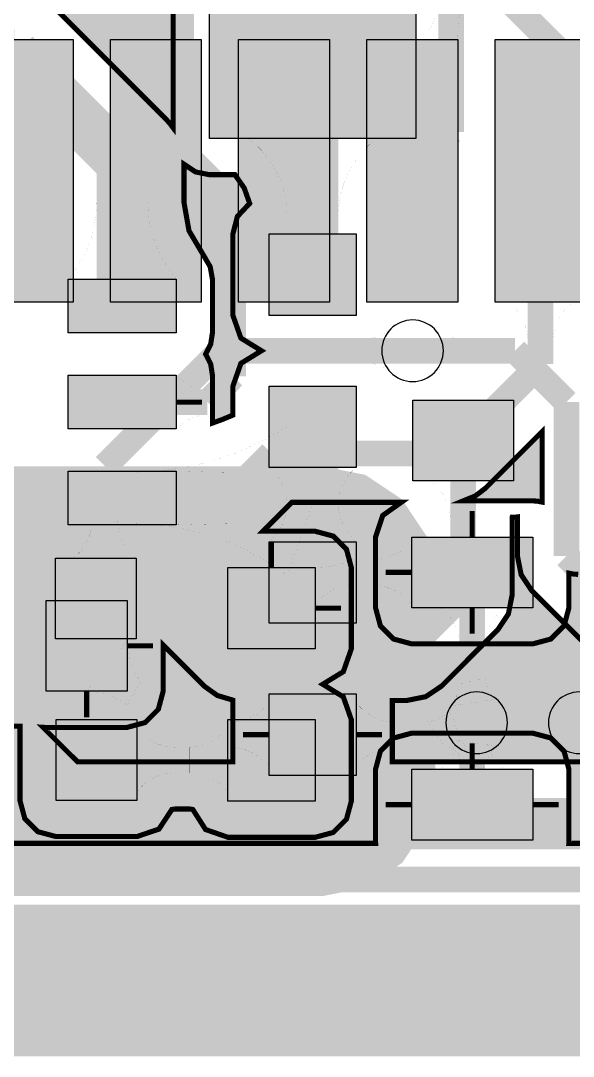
# Model space of a CAD drawing. Header units: millimetres. Extents: x -6.2 to 63.2, y -57.2 to 6.6.
# Drawn here: x 17.58 to 23.06, y -31.75 to -21.5 of the extents above; entities that cross this region are included whole.
import ezdxf

# ---------------------------------------------------------------- set-up
doc = ezdxf.new("R2010")
doc.units = ezdxf.units.MM
doc.header["$MEASUREMENT"] = 0
for name, color, linetype, true_color in [('3D-Shell-Outline-Layer', 7, 'Continuous', 0x66ff99), ('3D-Shell-Top-Layer', 7, 'Continuous', 0xffccff), ('Board-Outline-Layer', 7, 'Continuous', 0xff00ff), ('Bottom-Layer', 7, 'Continuous', 0x0000ff), ('Multi-Layer', 7, 'Continuous', 0xc0c0c0), ('Top-Layer', 7, 'Continuous', 0xff0000)]:
    doc.layers.add(name, color=color, linetype=linetype, true_color=true_color)

msp = doc.modelspace()

# ---------------------------------------------------------------- hatches: boundary and pattern name
at = {"layer": '3D-Shell-Top-Layer'}
for points in [[(9.561, -29.037), (9.561, -27.037), (9.637, -26.654), (9.854, -26.329), (10.178, -26.113), (10.561, -26.037), (20.561, -26.037), (20.944, -26.113), (21.268, -26.329), (21.485, -26.654), (21.561, -27.037), (21.561, -29.037), (21.485, -29.419), (21.268, -29.744), (20.944, -29.96), (20.561, -30.037), (10.561, -30.037), (10.178, -29.96), (9.854, -29.744), (9.637, -29.419)], [(10.42, -28.946), (10.42, -27.127), (10.486, -26.877), (10.67, -26.694), (10.92, -26.627), (20.202, -26.627), (20.452, -26.694), (20.635, -26.877), (20.702, -27.127), (20.702, -28.946), (20.635, -29.196), (20.452, -29.379), (20.202, -29.446), (10.92, -29.446), (10.67, -29.379), (10.486, -29.196)]]:
    msp.add_hatch(color=256, dxfattribs=at).paths.add_polyline_path(points)
at = {"layer": 'Bottom-Layer'}
for points in [[(17.949, -21.402), (17.751, -21.269), (17.517, -21.223), (17.367, -21.189), (17.246, -21.095), (17.246, -21.025), (17.198, -20.846), (17.067, -20.714), (16.888, -20.666), (16.226, -20.666), (16.6, -20.292), (16.683, -20.254), (16.772, -20.241), (17.159, -20.241), (17.338, -20.193), (17.469, -20.062), (17.517, -19.883), (17.517, -19.019), (17.469, -18.84), (17.338, -18.709), (17.159, -18.661), (16.352, -18.661), (16.127, -18.74), (16.002, -18.943), (15.989, -18.897), (15.969, -18.852), (16.038, -18.745), (16.118, -18.646), (18.366, -18.646), (18.146, -18.766), (18.058, -19.001), (18.058, -19.901), (18.106, -20.08), (18.237, -20.211), (18.417, -20.259), (19.217, -20.259), (19.387, -20.216), (19.517, -20.096), (19.585, -20.174), (19.672, -20.229), (19.812, -20.426), (19.861, -20.663), (19.861, -20.685), (19.45, -20.685), (19.271, -20.733), (19.14, -20.864), (19.092, -21.043), (19.092, -22.559), (19.057, -22.513), (19.019, -22.471)], [(21.496, -21.043), (21.496, -22.663), (19.45, -22.663), (19.45, -21.043)], [(19.45, -23.022), (19.703, -23.022), (19.795, -23.154), (19.849, -23.306), (19.727, -23.436), (19.683, -23.608), (19.683, -24.415), (19.762, -24.64), (19.966, -24.765), (19.762, -24.89), (19.683, -25.115), (19.683, -25.402), (19.582, -25.444), (19.48, -25.481), (19.48, -25.007), (19.463, -24.897), (19.413, -24.798), (19.463, -24.699), (19.48, -24.589), (19.48, -24.057), (19.458, -23.933), (19.394, -23.824), (19.248, -23.577), (19.198, -23.295), (19.198, -22.918), (19.314, -22.995)], [(20.905, -24.415), (20.041, -24.415), (20.041, -23.608), (20.905, -23.608)], [(18.05, -24.057), (19.122, -24.057), (19.122, -24.589), (18.05, -24.589)], [(18.05, -25.007), (19.122, -25.007), (19.122, -25.539), (18.05, -25.539)], [(20.905, -25.922), (20.041, -25.922), (20.041, -25.115), (20.905, -25.115)], [(22.464, -25.254), (22.464, -26.054), (21.464, -26.054), (21.464, -25.254)], [(18.05, -25.957), (19.122, -25.957), (19.122, -26.489), (18.05, -26.489)], [(22.451, -26.412), (22.464, -26.412), (22.483, -26.412), (22.502, -26.41), (22.502, -26.797), (22.539, -26.983), (22.644, -27.14), (23.152, -27.648), (23.273, -27.736), (23.415, -27.783), (23.349, -28.18), (23.483, -28.559), (23.782, -28.826), (23.774, -28.834), (21.263, -28.834), (21.263, -28.227), (21.407, -28.227), (21.593, -28.19), (21.75, -28.085), (22.307, -27.528), (22.412, -27.371), (22.449, -27.185), (22.449, -26.435), (22.45, -26.424)], [(20.905, -27.463), (20.041, -27.463), (20.041, -26.656), (20.905, -26.656)], [(18.634, -27.236), (18.634, -28.136), (17.834, -28.136), (17.834, -27.236)], [(17.834, -28.494), (18.634, -28.494), (18.813, -28.446), (18.944, -28.315), (18.992, -28.136), (18.992, -27.679), (19.398, -28.085), (19.529, -28.178), (19.683, -28.224), (19.683, -28.834), (18.143, -28.834), (17.801, -28.493), (17.818, -28.494)], [(20.905, -28.97), (20.041, -28.97), (20.041, -28.163), (20.905, -28.163)]]:
    msp.add_hatch(color=256, dxfattribs=at).paths.add_polyline_path(points)
at = {"layer": 'Top-Layer'}
for points in [[(21.097, -29.642), (12.936, -29.642), (12.952, -29.627), (13.034, -29.588), (13.124, -29.575), (13.412, -29.575), (13.591, -29.527), (13.722, -29.396), (13.77, -29.217), (13.77, -28.481), (13.957, -28.481), (13.957, -29.224), (14.005, -29.403), (14.136, -29.534), (14.315, -29.582), (15.179, -29.582), (15.399, -29.506), (15.526, -29.31), (15.543, -29.307), (15.56, -29.306), (15.718, -29.306), (15.736, -29.307), (15.753, -29.311), (15.881, -29.502), (16.099, -29.575), (16.899, -29.575), (17.078, -29.527), (17.209, -29.396), (17.257, -29.217), (17.257, -28.481), (17.573, -28.481), (17.573, -29.217), (17.621, -29.396), (17.752, -29.527), (17.931, -29.575), (18.731, -29.575), (18.95, -29.501), (19.078, -29.307), (19.095, -29.304), (19.112, -29.302), (19.253, -29.302), (19.27, -29.303), (19.286, -29.307), (19.412, -29.505), (19.634, -29.582), (20.498, -29.582), (20.677, -29.534), (20.808, -29.403), (20.856, -29.224), (20.856, -28.417), (20.777, -28.192), (20.573, -28.067), (20.777, -27.942), (20.856, -27.717), (20.856, -26.91), (20.808, -26.731), (20.677, -26.6), (20.498, -26.552), (19.981, -26.552), (20.267, -26.266), (21.35, -26.266), (21.167, -26.396), (21.096, -26.609), (21.096, -27.309), (21.144, -27.488), (21.275, -27.619), (21.454, -27.667), (22.654, -27.667), (22.833, -27.619), (22.964, -27.488), (23.012, -27.309), (23.012, -26.967), (23.058, -26.976), (23.104, -26.979), (23.193, -26.979), (23.25, -27.037), (23.449, -27.17), (23.683, -27.216), (23.89, -27.216), (23.941, -27.218), (23.982, -27.222), (24.049, -27.232), (24.349, -27.261), (24.63, -27.155), (24.836, -26.935), (24.924, -26.647), (24.874, -26.35), (24.699, -26.105), (24.433, -25.963), (24.132, -25.954), (24.094, -25.923), (24.062, -25.886), (24.062, -25.097), (24.014, -24.918), (23.883, -24.787), (23.704, -24.739), (23.215, -24.739), (23.215, -24.665), (23.216, -24.653), (23.218, -24.64), (23.364, -24.591), (23.477, -24.485), (23.513, -24.49), (23.55, -24.492), (24.45, -24.492), (24.629, -24.444), (24.76, -24.313), (24.808, -24.134), (24.808, -21.834), (24.807, -21.808), (24.804, -21.782), (26.8, -21.782), (26.979, -21.734), (27.11, -21.603), (27.158, -21.424), (27.158, -20.524), (27.145, -20.428), (27.107, -20.339), (27.145, -20.25), (27.158, -20.154), (27.158, -19.254), (27.145, -19.158), (27.107, -19.069), (27.145, -18.98), (27.158, -18.884), (27.158, -18.803), (27.404, -18.929), (27.679, -18.943), (27.936, -18.845), (28.131, -18.65), (28.22, -18.754), (28.341, -18.818), (28.197, -19.181), (28.219, -19.57), (28.403, -19.914), (28.713, -20.149), (29.094, -20.233), (29.994, -20.233), (30.386, -20.144), (30.701, -19.895), (30.878, -19.534), (30.881, -19.132), (30.711, -18.768), (30.401, -18.513), (30.668, -18.26), (30.772, -17.906), (30.685, -17.548), (30.429, -17.283), (30.841, -16.871), (30.952, -16.705), (30.991, -16.51), (30.991, -13.455), (30.952, -13.259), (30.841, -13.094), (30.451, -12.703), (30.694, -12.434), (30.772, -12.081), (30.665, -11.735), (30.401, -11.487), (30.711, -11.232), (30.881, -10.868), (30.878, -10.466), (30.701, -10.105), (30.386, -9.856), (29.994, -9.767), (29.71, -9.767), (29.948, -9.459), (30.066, -9.089), (30.051, -8.7), (29.903, -8.341), (29.648, -8.058), (29.312, -7.877), (28.935, -7.819), (29.271, -7.483), (29.287, -7.469), (29.656, -7.273), (29.928, -6.956), (30.064, -6.562), (30.047, -6.144), (29.878, -5.763), (29.581, -5.469), (31.149, -5.469), (31.16, -5.47), (31.171, -5.471), (31.171, -5.749), (31.219, -5.929), (31.351, -6.06), (31.53, -6.108), (31.615, -6.108), (31.613, -6.426), (31.76, -6.709), (32.022, -6.891), (32.338, -6.929), (32.636, -6.816), (32.847, -6.577), (33.085, -6.793), (33.395, -6.882), (33.712, -6.824), (33.97, -6.631), (34.117, -6.344), (34.121, -6.022), (33.982, -5.731), (33.729, -5.533), (34.642, -5.533), (34.642, -8.516), (33.729, -8.516), (33.973, -8.329), (34.114, -8.056), (34.127, -7.75), (34.008, -7.466), (33.781, -7.26), (33.488, -7.169), (33.184, -7.21), (32.926, -7.377), (32.762, -7.637), (32.725, -7.941), (31.53, -7.941), (31.408, -7.962), (31.302, -8.023), (31.319, -7.683), (31.166, -7.378), (30.881, -7.19), (30.541, -7.169), (30.235, -7.32), (30.044, -7.602), (30.019, -7.942), (30.166, -8.25), (30.185, -8.274), (30.185, -8.446), (30.222, -8.631), (30.328, -8.789), (30.518, -8.979), (30.675, -9.084), (30.861, -9.121), (31.149, -9.121), (31.161, -9.122), (31.172, -9.124), (31.285, -9.361), (31.53, -9.458), (32.93, -9.458), (33.021, -9.446), (33.106, -9.411), (33.106, -9.674), (33.11, -9.724), (33.12, -9.773), (32.795, -9.97), (32.572, -10.278), (32.486, -10.649), (32.552, -11.023), (32.757, -11.343), (33.071, -11.558), (33.444, -11.633), (34.044, -11.633), (34.361, -11.579), (34.642, -11.424), (34.642, -18.576), (34.361, -18.421), (34.044, -18.367), (33.444, -18.367), (33.071, -18.442), (32.757, -18.657), (32.552, -18.977), (32.486, -19.351), (32.572, -19.722), (32.795, -20.03), (33.12, -20.227), (33.11, -20.276), (33.106, -20.326), (33.106, -20.589), (33.021, -20.555), (32.93, -20.543), (31.53, -20.543), (31.351, -20.591), (31.219, -20.722), (31.171, -20.901), (31.171, -21.701), (31.219, -21.88), (31.351, -22.011), (31.53, -22.059), (31.615, -22.059), (31.613, -22.378), (31.76, -22.66), (32.022, -22.842), (32.338, -22.881), (32.636, -22.767), (32.847, -22.528), (33.085, -22.745), (33.395, -22.833), (33.712, -22.775), (33.97, -22.583), (34.117, -22.296), (34.121, -21.974), (33.982, -21.683), (33.729, -21.484), (34.642, -21.484), (34.642, -24.468), (33.729, -24.468), (33.973, -24.28), (34.114, -24.008), (34.127, -23.701), (34.008, -23.418), (33.781, -23.211), (33.488, -23.12), (33.184, -23.162), (32.926, -23.328), (32.762, -23.588), (32.725, -23.893), (31.53, -23.893), (31.408, -23.914), (31.302, -23.975), (31.319, -23.634), (31.166, -23.33), (30.881, -23.142), (30.541, -23.12), (30.235, -23.271), (30.044, -23.554), (30.019, -23.894), (30.166, -24.201), (30.185, -24.225), (30.185, -24.321), (30.222, -24.506), (30.328, -24.664), (30.658, -24.994), (30.815, -25.099), (31.001, -25.136), (31.149, -25.136), (31.166, -25.137), (31.183, -25.141), (31.311, -25.334), (31.53, -25.409), (32.93, -25.409), (33.021, -25.397), (33.106, -25.362), (33.106, -25.626), (33.154, -25.805), (33.285, -25.936), (33.465, -25.984), (34.642, -25.984), (34.642, -28), (34.562, -28.507), (34.328, -28.965), (33.965, -29.328), (33.507, -29.562), (33, -29.642), (30.211, -29.642), (30.212, -29.625), (30.212, -29.609), (30.212, -28.909), (30.164, -28.73), (30.033, -28.599), (29.854, -28.551), (28.654, -28.551), (28.475, -28.599), (28.344, -28.73), (28.296, -28.909), (28.296, -29.609), (28.296, -29.625), (28.297, -29.642), (23.011, -29.642), (23.012, -29.625), (23.012, -29.609), (23.012, -28.909), (22.964, -28.73), (22.833, -28.599), (22.654, -28.551), (21.454, -28.551), (21.275, -28.599), (21.144, -28.73), (21.096, -28.909), (21.096, -29.609), (21.096, -29.625)], [(17.2, -21.684), (18.1, -21.684), (18.1, -24.284), (17.2, -24.284)], [(18.47, -21.684), (19.37, -21.684), (19.37, -24.284), (18.47, -24.284)], [(19.74, -21.684), (20.64, -21.684), (20.64, -24.284), (19.74, -24.284)], [(21.01, -21.684), (21.91, -21.684), (21.91, -24.284), (21.01, -24.284)], [(22.28, -21.684), (23.18, -21.684), (23.18, -24.284), (22.28, -24.284)], [(22.746, -25.565), (22.746, -26.263), (22.7, -26.254), (22.654, -26.251), (21.965, -26.251), (22.085, -26.202), (22.187, -26.124)], [(22.654, -26.609), (22.654, -27.309), (21.454, -27.309), (21.454, -26.609)], [(18.725, -26.818), (18.725, -27.618), (17.925, -27.618), (17.925, -26.818)], [(19.634, -26.91), (20.498, -26.91), (20.498, -27.717), (19.634, -27.717)], [(18.731, -28.417), (18.731, -29.217), (17.931, -29.217), (17.931, -28.417)], [(19.634, -28.417), (20.498, -28.417), (20.498, -29.224), (19.634, -29.224)], [(22.654, -28.909), (22.654, -29.609), (21.454, -29.609), (21.454, -28.909)]]:
    msp.add_hatch(color=256, dxfattribs=at).paths.add_polyline_path(points)

# ---------------------------------------------------------------- linework, layer by layer
at = {"layer": '3D-Shell-Outline-Layer', "const_width": 1.5}
msp.add_lwpolyline([(-1, -29), (-1, -1, -0.414), (1, 1), (34, 1, -0.414), (36, -1), (36, -29, -0.414), (34, -31), (1, -31, -0.414)], format="xyb", close=True, dxfattribs=at)
at = {"layer": '3D-Shell-Top-Layer', "const_width": 0.254}
for points in [[(9.561, -29.037), (9.561, -27.037), (9.637, -26.654), (9.854, -26.329), (10.178, -26.113), (10.561, -26.037), (20.561, -26.037), (20.944, -26.113), (21.268, -26.329), (21.485, -26.654), (21.561, -27.037), (21.561, -29.037), (21.485, -29.419), (21.268, -29.744), (20.944, -29.96), (20.561, -30.037), (10.561, -30.037), (10.178, -29.96), (9.854, -29.744), (9.637, -29.419)], [(10.42, -28.946), (10.42, -27.127), (10.486, -26.877), (10.67, -26.694), (10.92, -26.627), (20.202, -26.627), (20.452, -26.694), (20.635, -26.877), (20.702, -27.127), (20.702, -28.946), (20.635, -29.196), (20.452, -29.379), (20.202, -29.446), (10.92, -29.446), (10.67, -29.379), (10.486, -29.196)]]:
    msp.add_lwpolyline(points, close=True, dxfattribs=at)
at = {"layer": 'Board-Outline-Layer', "const_width": 0.254}
msp.add_lwpolyline([(0, -28), (0, -2, -0.414), (2, 0), (33, 0, -0.414), (35, -2), (35, -28, -0.414), (33, -30), (2, -30, -0.414)], format="xyb", close=True, dxfattribs=at)
at = {"layer": 'Bottom-Layer'}
for points, const_width in [([(20.473, -21.853), (20.473, -19.707)], 0.508), ([(23.6, -22.479), (21.695, -20.574)], 0.254), ([(19.092, -21.043), (19.092, -22.559), (19.057, -22.513), (19.019, -22.471), (17.949, -21.402)], 0.0508), ([(19.171, -22.779), (19.171, -21.33)], 0.254), ([(17.517, -21.835), (15.865, -21.835)], 0.508), ([(18.586, -22.904), (17.517, -21.835)], 0.508), ([(20.473, -24.012), (20.473, -21.853)], 0.508), ([(18.586, -24.323), (18.586, -22.904)], 0.508), ([(19.685, -23.293), (19.171, -22.779)], 0.254), ([(19.685, -25.019), (19.685, -23.293)], 0.254), ([(21.463, -24.765), (22.479, -24.765)], 0.254), ([(22.479, -24.765), (22.987, -25.273)], 0.254), ([(19.431, -25.273), (19.685, -25.019)], 0.254), ([(18.586, -25.273), (19.431, -25.273)], 0.254), ([(22.987, -25.273), (22.987, -26.797)], 0.254), ([(19.119, -25.273), (19.378, -25.273)], 0.0508), ([(20.473, -25.518), (20.473, -26.279)], 0.508), ([(21.964, -27.185), (21.964, -25.654)], 0.254), ([(18.586, -26.223), (20.417, -26.223)], 0.508), ([(20.417, -26.223), (20.473, -26.279)], 0.508), ([(20.473, -26.279), (20.473, -27.06)], 0.508), ([(17.399, -26.416), (17.907, -26.924)], 0.254), ([(22.987, -26.797), (23.495, -27.305)], 0.254), ([(17.907, -26.924), (18.923, -26.924)], 0.254), ([(18.923, -26.924), (19.741, -27.742)], 0.254), ([(21.407, -27.742), (21.964, -27.185)], 0.254), ([(18.234, -27.686), (19.114, -28.566)], 0.254), ([(18.632, -27.686), (18.891, -27.686)], 0.0508), ([(19.741, -27.742), (21.407, -27.742)], 0.254), ([(17.889, -29.446), (16.834, -28.391)], 0.508), ([(18.234, -28.134), (18.234, -28.393)], 0.0508), ([(22.098, -28.448), (21.98, -28.566)], 0.254), ([(19.114, -28.566), (20.473, -28.566)], 0.254), ([(21.98, -28.566), (20.473, -28.566)], 0.254), ([(20.043, -28.566), (19.784, -28.566)], 0.0508), ([(20.902, -28.566), (21.161, -28.566)], 0.0508), ([(24.028, -29.446), (17.889, -29.446)], 0.508)]:
    msp.add_lwpolyline(points, dxfattribs=dict(at, const_width=const_width))
for points in [[(21.496, -21.043), (21.496, -22.663), (19.45, -22.663), (19.45, -21.043)], [(20.905, -24.415), (20.041, -24.415), (20.041, -23.608), (20.905, -23.608)], [(18.05, -24.057), (19.122, -24.057), (19.122, -24.589), (18.05, -24.589)], [(18.05, -25.007), (19.122, -25.007), (19.122, -25.539), (18.05, -25.539)], [(20.905, -25.922), (20.041, -25.922), (20.041, -25.115), (20.905, -25.115)], [(22.464, -25.254), (22.464, -26.054), (21.464, -26.054), (21.464, -25.254)], [(18.05, -25.957), (19.122, -25.957), (19.122, -26.489), (18.05, -26.489)], [(20.905, -27.463), (20.041, -27.463), (20.041, -26.656), (20.905, -26.656)], [(18.634, -27.236), (18.634, -28.136), (17.834, -28.136), (17.834, -27.236)], [(20.905, -28.97), (20.041, -28.97), (20.041, -28.163), (20.905, -28.163)]]:
    msp.add_lwpolyline(points, close=True, dxfattribs=at)
at = {"layer": 'Bottom-Layer', "const_width": 0.000254}
for points in [[(20.727, -23.425), (20.219, -23.425, 0.236), (19.838, -22.663), (21.108, -22.663, 0.236)], [(18.332, -23.295), (18.84, -23.295, 0.179), (19.122, -24.057), (18.05, -24.057, 0.179)], [(19.431, -25.146), (19.431, -25.4, 0.214), (19.122, -25.539), (19.122, -25.007, 0.214)], [(18.695, -26.477, -0.162), (20.219, -26.985), (20.473, -26.279), (20.219, -25.518, -0.145), (18.695, -25.969)], [(20.727, -26.279), (20.219, -26.279, 0.235), (20.041, -25.922), (20.905, -25.922, 0.235)], [(19.884, -25.969), (19.884, -26.477, 0.008), (19.122, -26.489), (19.122, -25.957, 0.008)], [(22.091, -26.435), (21.837, -26.435, 0.236), (21.647, -26.054), (22.282, -26.054, 0.236)], [(20.219, -26.279), (20.727, -26.279, 0.224), (20.905, -26.656), (20.041, -26.656, 0.224)], [(18.769, -28.041), (18.639, -28.271, 0.162), (18.235, -28.136), (18.634, -27.637, 0.162)], [(19.66, -28.693), (19.66, -28.439, 0.236), (20.041, -28.249), (20.041, -28.884, 0.236)], [(21.286, -28.439), (21.286, -28.693, 0.236), (20.905, -28.884), (20.905, -28.249, 0.236)]]:
    msp.add_lwpolyline(points, format="xyb", close=True, dxfattribs=at)
at = {"layer": 'Bottom-Layer'}
for points, const_width in [([(19.45, -23.022), (19.703, -23.022), (19.795, -23.154), (19.849, -23.306), (19.727, -23.436), (19.683, -23.608), (19.683, -24.415), (19.762, -24.64), (19.966, -24.765), (19.762, -24.89), (19.683, -25.115), (19.683, -25.402), (19.582, -25.444), (19.48, -25.481), (19.48, -25.007), (19.463, -24.897), (19.413, -24.798), (19.463, -24.699), (19.48, -24.589), (19.48, -24.057), (19.458, -23.933), (19.394, -23.824), (19.248, -23.577), (19.198, -23.295), (19.198, -22.918), (19.314, -22.995)], 0.0508), ([(21.878, -24.638), (21.878, -24.892), (21.849, -24.894), (21.821, -24.901), (21.764, -24.924), (21.712, -24.956), (21.665, -24.994), (21.665, -24.536), (21.712, -24.574), (21.764, -24.606), (21.821, -24.629), (21.849, -24.636)], 0.000254), ([(22.451, -26.412), (22.464, -26.412), (22.483, -26.412), (22.502, -26.41), (22.502, -26.797), (22.539, -26.983), (22.644, -27.14), (23.152, -27.648), (23.273, -27.736), (23.415, -27.783), (23.349, -28.18), (23.483, -28.559), (23.782, -28.826), (23.774, -28.834), (21.263, -28.834), (21.263, -28.227), (21.407, -28.227), (21.593, -28.19), (21.75, -28.085), (22.307, -27.528), (22.412, -27.371), (22.449, -27.185), (22.449, -26.435), (22.45, -26.424)], 0.0508), ([(17.834, -28.494), (18.634, -28.494), (18.813, -28.446), (18.944, -28.315), (18.992, -28.136), (18.992, -27.679), (19.398, -28.085), (19.529, -28.178), (19.683, -28.224), (19.683, -28.834), (18.143, -28.834), (17.801, -28.493), (17.818, -28.494)], 0.0508), ([(21.787, -28.693), (21.61, -28.439), (21.64, -28.437), (21.671, -28.43), (21.733, -28.403), (21.761, -28.385), (21.787, -28.364), (21.808, -28.341), (21.823, -28.316), (22.001, -28.737), (21.895, -28.707), (21.841, -28.697)], 0.000254)]:
    msp.add_lwpolyline(points, close=True, dxfattribs=dict(at, const_width=const_width))
at = {"layer": 'Multi-Layer'}
for points in [[(21.158, -24.765, 1), (21.768, -24.765), (21.768, -24.765, 1), (21.158, -24.765)], [(21.793, -28.448, 1), (22.403, -28.448), (22.403, -28.448, 1), (21.793, -28.448)], [(22.809, -28.448, 1), (23.419, -28.448), (23.419, -28.448, 1), (22.809, -28.448)]]:
    msp.add_lwpolyline(points, format="xyb", dxfattribs=at)
at = {"layer": 'Top-Layer'}
for points, const_width in [([(21.844, -20.193), (21.844, -22.6)], 0.254), ([(21.844, -22.6), (21.46, -22.984)], 0.254), ([(22.73, -24.895), (22.73, -22.984)], 0.254), ([(18.415, -25.908), (19.558, -24.765)], 0.254), ([(19.558, -24.765), (21.463, -24.765)], 0.254), ([(21.844, -25.781), (22.73, -24.895)], 0.254), ([(19.304, -26.543), (20.066, -25.781)], 0.254), ([(20.066, -25.781), (21.844, -25.781)], 0.254), ([(18.415, -27.128), (18.415, -25.908)], 0.254), ([(17.257, -28.481), (17.573, -28.481), (17.573, -29.217), (17.621, -29.396), (17.752, -29.527), (17.931, -29.575), (18.731, -29.575), (18.95, -29.501), (19.078, -29.307), (19.095, -29.304), (19.112, -29.302), (19.253, -29.302), (19.27, -29.303), (19.286, -29.307), (19.412, -29.505), (19.634, -29.582), (20.498, -29.582), (20.677, -29.534), (20.808, -29.403), (20.856, -29.224), (20.856, -28.417), (20.777, -28.192), (20.573, -28.067), (20.777, -27.942), (20.856, -27.717), (20.856, -26.91), (20.808, -26.731), (20.677, -26.6), (20.498, -26.552), (19.981, -26.552), (20.267, -26.266), (21.35, -26.266), (21.167, -26.396), (21.096, -26.609), (21.096, -27.309), (21.144, -27.488), (21.275, -27.619), (21.454, -27.667), (22.654, -27.667), (22.833, -27.619), (22.964, -27.488), (23.012, -27.309), (23.012, -26.967), (23.058, -26.976), (23.104, -26.979)], 0.0508), ([(22.054, -26.612), (22.054, -26.352)], 0.0508), ([(19.304, -27.686), (19.304, -26.543)], 0.254), ([(20.066, -26.913), (20.066, -26.654)], 0.0508), ([(20.066, -27.314), (20.421, -26.959)], 0.254), ([(20.421, -26.959), (22.054, -26.959)], 0.254), ([(22.054, -26.959), (22.054, -29.259)], 0.254), ([(21.457, -26.959), (21.198, -26.959)], 0.0508), ([(18.325, -27.218), (18.415, -27.128)], 0.254), ([(20.496, -27.314), (20.755, -27.314)], 0.0508), ([(22.054, -27.306), (22.054, -27.566)], 0.0508), ([(18.994, -27.996), (19.304, -27.686)], 0.254), ([(9.835, -27.996), (18.994, -27.996)], 0.254), ([(28.297, -29.642), (23.011, -29.642), (23.012, -29.625), (23.012, -29.609), (23.012, -28.909), (22.964, -28.73), (22.833, -28.599), (22.654, -28.551), (21.454, -28.551), (21.275, -28.599), (21.144, -28.73), (21.096, -28.909), (21.096, -29.609), (21.096, -29.625), (21.097, -29.642), (12.936, -29.642)], 0.0508), ([(18.331, -28.817), (20.063, -28.817)], 0.254), ([(20.063, -28.817), (20.066, -28.82)], 0.254), ([(22.054, -28.911), (22.054, -28.652)], 0.0508), ([(21.457, -29.259), (21.198, -29.259)], 0.0508), ([(22.652, -29.259), (22.911, -29.259)], 0.0508)]:
    msp.add_lwpolyline(points, dxfattribs=dict(at, const_width=const_width))
at = {"layer": 'Top-Layer', "const_width": 0.000254}
for points in [[(21.717, -21.303), (21.971, -21.303, 0.08), (21.91, -21.684), (21.527, -21.684, 0.236)], [(22.857, -24.665), (22.603, -24.665, 0.236), (22.413, -24.284), (23.048, -24.284, 0.236)], [(18.288, -26.437), (18.542, -26.437, 0.227), (18.725, -26.818), (18.098, -26.818, 0.236)], [(21.073, -27.086), (21.073, -26.832, 0.236), (21.454, -26.641), (21.454, -27.276, 0.236)], [(20.879, -26.832), (20.879, -27.086, 0.236), (20.498, -27.276), (20.498, -26.91, 0.102)], [(22.181, -27.69), (21.927, -27.69, 0.236), (21.737, -27.309), (22.372, -27.309, 0.236)], [(19.112, -28.69), (19.112, -28.944, 0.236), (18.731, -29.135), (18.731, -28.5, 0.236)], [(19.253, -28.944), (19.253, -28.69, 0.236), (19.634, -28.5), (19.634, -29.135, 0.236)], [(21.927, -28.528), (22.181, -28.528, 0.236), (22.372, -28.909), (21.737, -28.909, 0.236)]]:
    msp.add_lwpolyline(points, format="xyb", close=True, dxfattribs=at)
at = {"layer": 'Top-Layer'}
for points in [[(17.2, -21.684), (18.1, -21.684), (18.1, -24.284), (17.2, -24.284)], [(18.47, -21.684), (19.37, -21.684), (19.37, -24.284), (18.47, -24.284)], [(19.74, -21.684), (20.64, -21.684), (20.64, -24.284), (19.74, -24.284)], [(21.01, -21.684), (21.91, -21.684), (21.91, -24.284), (21.01, -24.284)], [(22.28, -21.684), (23.18, -21.684), (23.18, -24.284), (22.28, -24.284)], [(22.654, -26.609), (22.654, -27.309), (21.454, -27.309), (21.454, -26.609)], [(18.725, -26.818), (18.725, -27.618), (17.925, -27.618), (17.925, -26.818)], [(19.634, -26.91), (20.498, -26.91), (20.498, -27.717), (19.634, -27.717)], [(18.731, -28.417), (18.731, -29.217), (17.931, -29.217), (17.931, -28.417)], [(19.634, -28.417), (20.498, -28.417), (20.498, -29.224), (19.634, -29.224)], [(22.654, -28.909), (22.654, -29.609), (21.454, -29.609), (21.454, -28.909)]]:
    msp.add_lwpolyline(points, close=True, dxfattribs=at)
for points, const_width in [([(21.048, -24.892), (21.048, -24.638), (21.077, -24.636), (21.105, -24.629), (21.162, -24.606), (21.214, -24.574), (21.261, -24.536), (21.261, -24.994), (21.214, -24.956), (21.162, -24.924), (21.105, -24.901), (21.077, -24.894)], 0.000254), ([(22.746, -25.565), (22.746, -26.263), (22.7, -26.254), (22.654, -26.251), (21.965, -26.251), (22.085, -26.202), (22.187, -26.124)], 0.0508), ([(21.927, -28.068), (22.181, -28.002), (22.184, -28.031), (22.191, -28.06), (22.217, -28.119), (22.253, -28.172), (22.295, -28.215), (21.843, -28.281), (21.874, -28.232), (21.901, -28.179), (21.92, -28.125)], 0.000254), ([(22.181, -28.894), (21.927, -28.828), (21.92, -28.771), (21.901, -28.717), (21.874, -28.665), (21.843, -28.615), (22.295, -28.681), (22.253, -28.724), (22.217, -28.777), (22.191, -28.836), (22.184, -28.865)], 0.000254)]:
    msp.add_lwpolyline(points, close=True, dxfattribs=dict(at, const_width=const_width))

doc.saveas('drawing.dxf')
